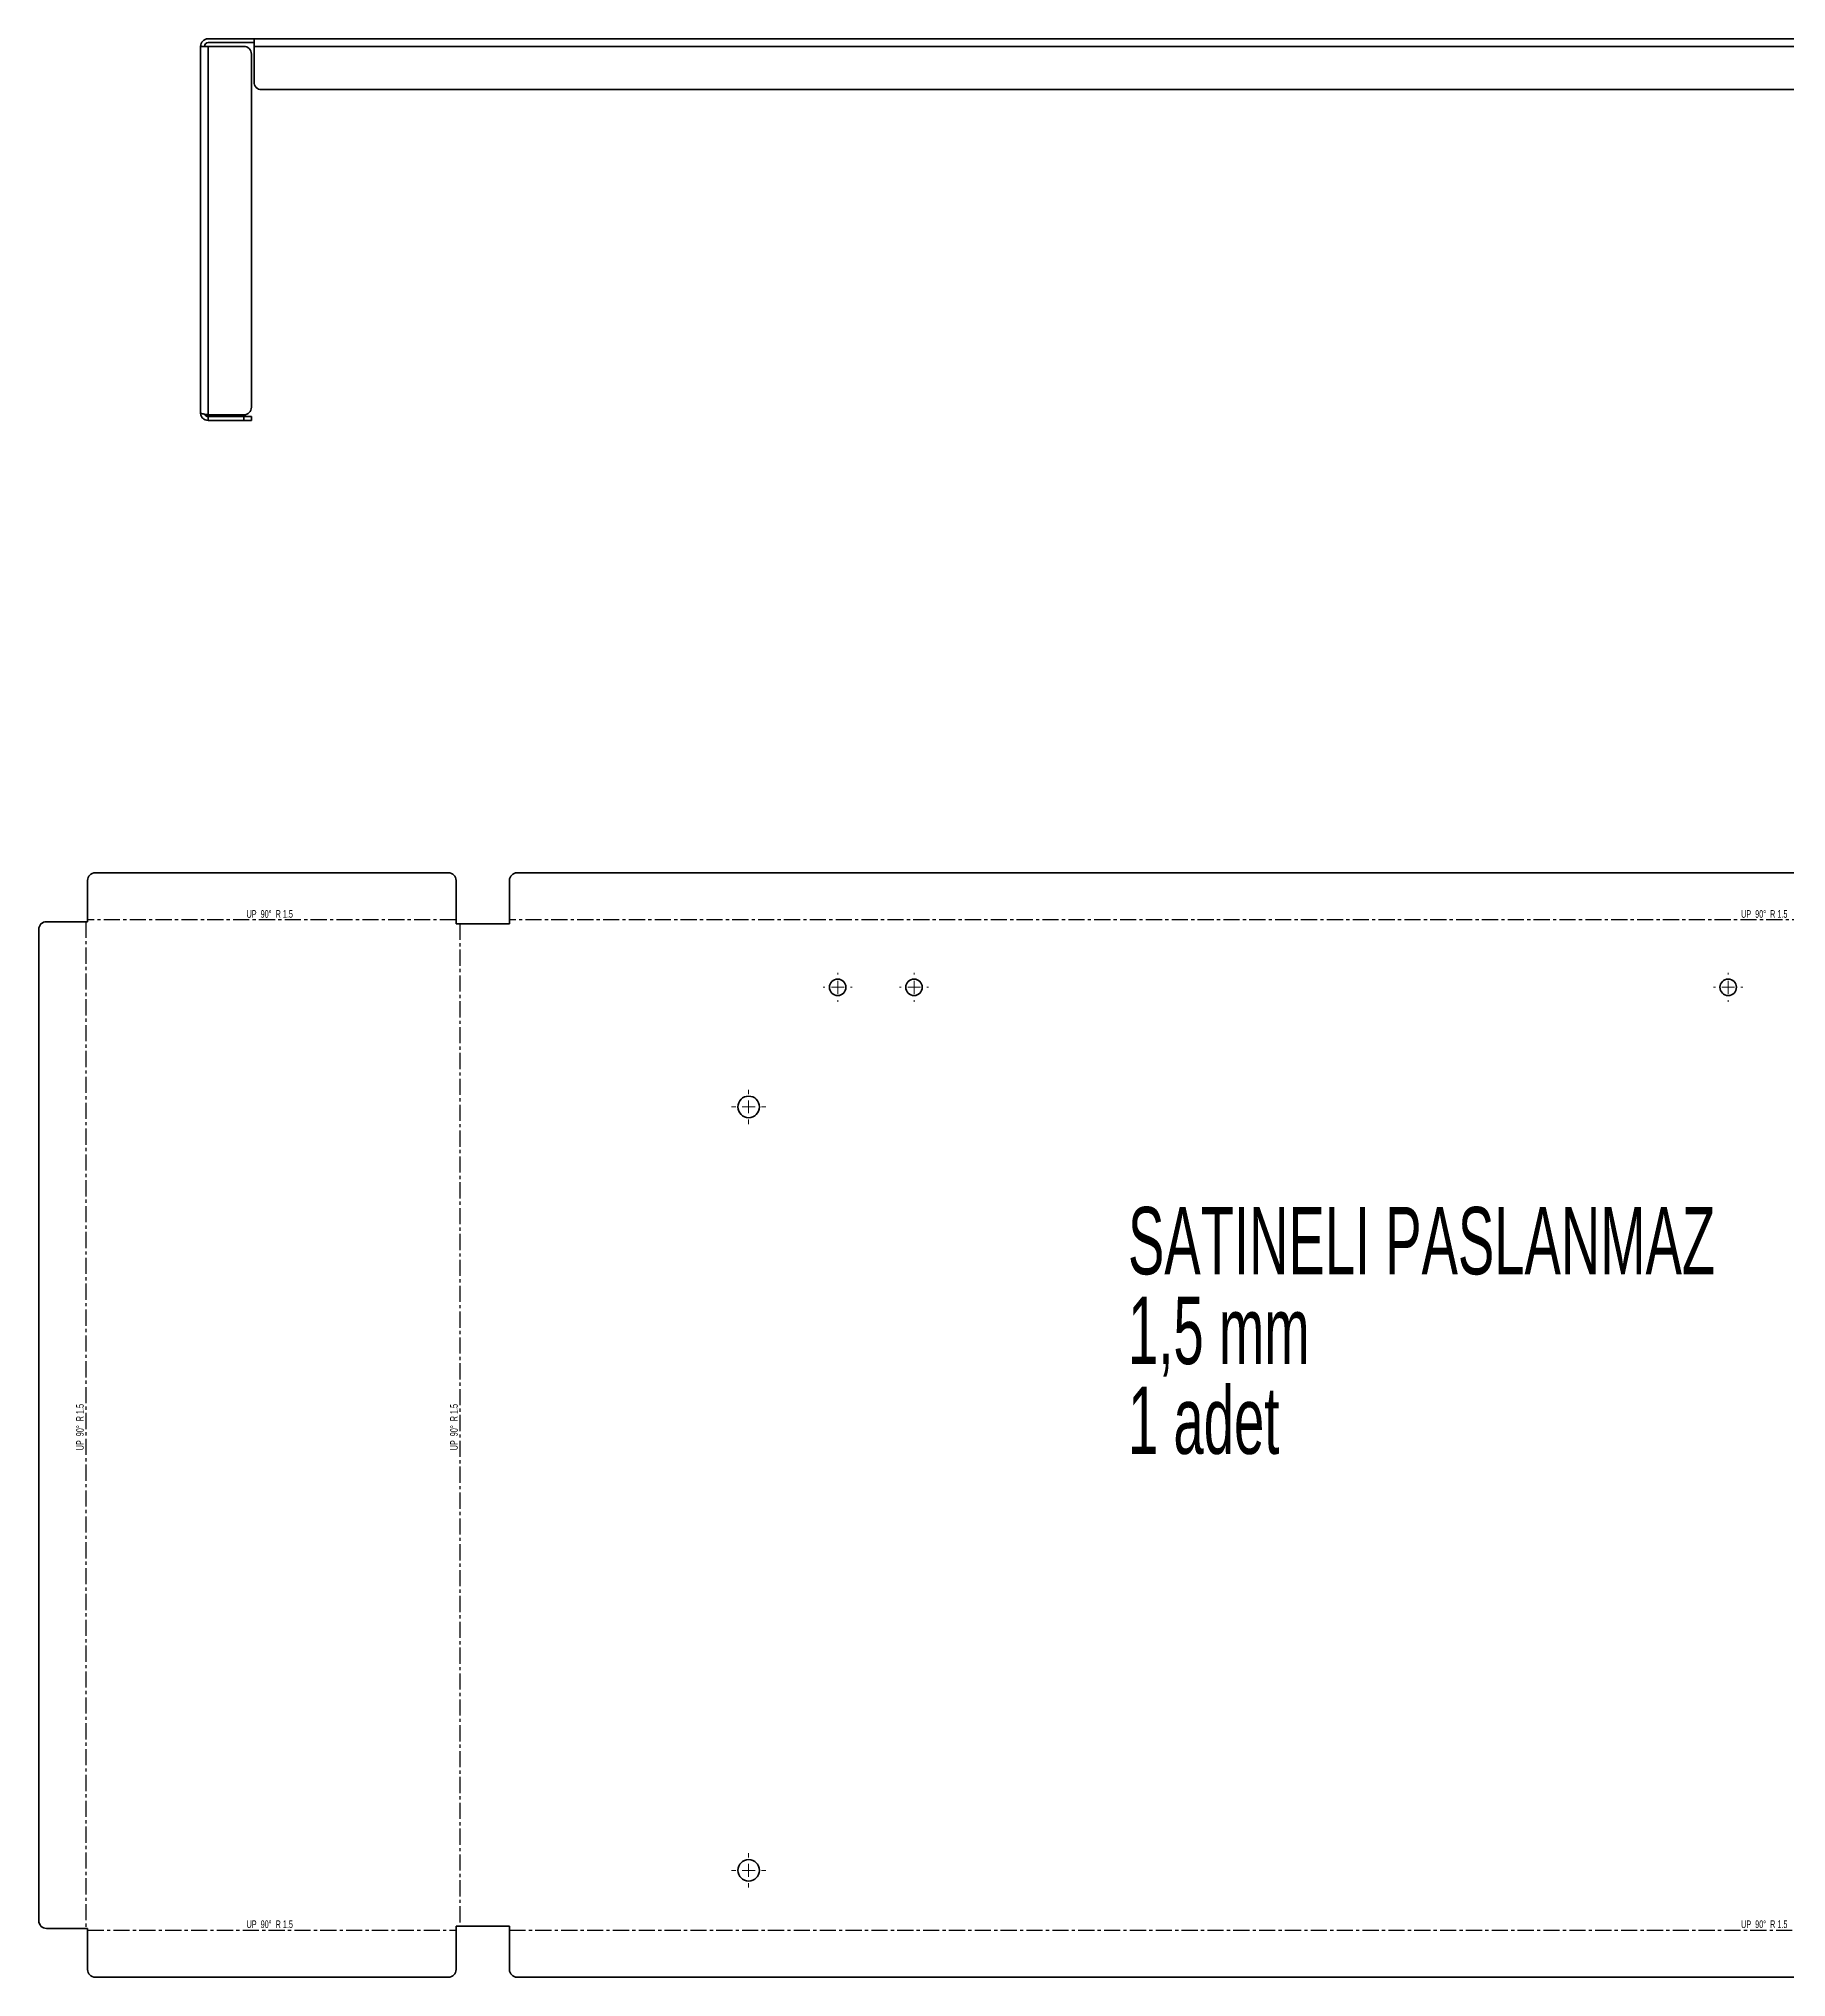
# Model space of a CAD drawing. Header units: millimetres. Extents: x -355 to 1003, y -605 to 1369.
# Drawn here: x -355 to 331, y -605 to 157 of the extents above; entities that cross this region are included whole.
import ezdxf

# ---------------------------------------------------------------- set-up
doc = ezdxf.new("R2010")
doc.units = ezdxf.units.MM
doc.linetypes.add('CENTER', pattern=[10.16, 6.35, -1.27, 1.27, -1.27])
doc.styles.add('SLDTEXTSTYLE0', font='TXT', dxfattribs={"width": 0.605})
doc.styles.add('SLDTEXTSTYLE1', font='TXT', dxfattribs={"width": 0.5675})

# ---------------------------------------------------------------- blocks, each defined once
blk = doc.blocks.new('SW_CENTERMARKSYMBOL_0')
at = {"color": 0, "linetype": 'Continuous', "lineweight": 18}
for p, q in [((-5, 0), (-6.75, 0)), ((0, 0), (-2.5, 0)), ((0, 5), (0, 6.75)), ((0, 0), (0, 2.5)), ((0, 0), (0, -2.5)), ((0, 0), (2.5, 0)), ((5, 0), (6.75, 0)), ((0, -5), (0, -6.75))]:
    blk.add_line(p, q, dxfattribs=at)
blk = doc.blocks.new('SW_CENTERMARKSYMBOL_1')
at = {"color": 0, "linetype": 'Continuous', "lineweight": 18}
for p, q in [((-5, 0), (-6.75, 0)), ((0, 0), (-2.5, 0)), ((0, 5), (0, 6.75)), ((0, 0), (0, 2.5)), ((0, 0), (0, -2.5)), ((0, 0), (2.5, 0)), ((5, 0), (6.75, 0)), ((0, -5), (0, -6.75))]:
    blk.add_line(p, q, dxfattribs=at)
blk = doc.blocks.new('SW_CENTERMARKSYMBOL_4')
at = {"color": 0, "linetype": 'Continuous', "lineweight": 18}
for p, q in [((-5, 0), (-5.75, 0)), ((0, 0), (-2.5, 0)), ((0, 5), (0, 5.75)), ((0, 0), (0, 2.5)), ((0, 0), (0, -2.5)), ((0, 0), (2.5, 0)), ((5, 0), (5.75, 0)), ((0, -5), (0, -5.75))]:
    blk.add_line(p, q, dxfattribs=at)
blk = doc.blocks.new('SW_CENTERMARKSYMBOL_5')
at = {"color": 0, "linetype": 'Continuous', "lineweight": 18}
for p, q in [((-5, 0), (-5.75, 0)), ((0, 0), (-2.5, 0)), ((0, 5), (0, 5.75)), ((0, 0), (0, 2.5)), ((0, 0), (0, -2.5)), ((0, 0), (2.5, 0)), ((5, 0), (5.75, 0)), ((0, -5), (0, -5.75))]:
    blk.add_line(p, q, dxfattribs=at)
blk = doc.blocks.new('SW_CENTERMARKSYMBOL_6')
at = {"color": 0, "linetype": 'Continuous', "lineweight": 18}
for p, q in [((-5, 0), (-5.75, 0)), ((0, 0), (-2.5, 0)), ((0, 5), (0, 5.75)), ((0, 0), (0, 2.5)), ((0, 0), (0, -2.5)), ((0, 0), (2.5, 0)), ((5, 0), (5.75, 0)), ((0, -5), (0, -5.75))]:
    blk.add_line(p, q, dxfattribs=at)

msp = doc.modelspace()

# ---------------------------------------------------------------- linework, layer by layer
at = {"color": 7, "linetype": 'Continuous', "lineweight": 35}
for p, q in [((-291.78, 153.74), (-288.78, 153.74)), ((-291.78, 9.74), (-291.78, 153.74)), ((-270.78, 156.74), (-288.78, 156.74)), ((-288.78, 155.24), (-270.78, 155.24)), ((-288.78, 8.95), (-288.78, 153.74)), ((-274.78, 153.74), (-288.78, 153.74)), ((-270.78, 156.74), (717.22, 156.74)), ((-270.78, 153.74), (-270.78, 156.74)), ((-270.78, 153.74), (717.22, 153.74)), ((-270.78, 153.74), (-270.78, 139.74)), ((-271.78, 11.95), (-271.78, 150.74)), ((-267.78, 136.74), (714.22, 136.74)), ((-288.78, 8.95), (-274.78, 8.95)), ((-288.78, 6.74), (-288.78, 8.24)), ((-288.78, 8.24), (-274.78, 8.24)), ((-274.78, 6.74), (-274.78, 8.24)), ((-274.78, 8.24), (-271.78, 8.24)), ((-271.78, 8.24), (-271.78, 6.74)), ((-288.78, 6.74), (-274.78, 6.74)), ((-271.78, 6.74), (-274.78, 6.74)), ((-336.17, -190.23), (-336.17, -174.02)), ((-333.17, -171.02), (-194.37, -171.02)), ((-191.37, -174.02), (-191.37, -191.02)), ((-170.37, -191.02), (-170.37, -174.02)), ((-167.37, -171.02), (814.63, -171.02)), ((-336.17, -190.23), (-352.38, -190.23)), ((-355.38, -582.81), (-355.38, -193.23)), ((-191.37, -191.02), (-170.37, -191.02)), ((-336.17, -585.81), (-352.38, -585.81)), ((-336.17, -585.81), (-336.17, -602.02)), ((-170.37, -585.02), (-191.37, -585.02)), ((-191.37, -585.02), (-191.37, -602.02)), ((-170.37, -602.02), (-170.37, -585.02)), ((-194.37, -605.02), (-333.17, -605.02)), ((814.63, -605.02), (-167.37, -605.02))]:
    msp.add_line(p, q, dxfattribs=at)
at = {"color": 7, "linetype": 'CENTER'}
for p, q in [((-336.87, -190.23), (-336.87, -585.81)), ((-191.37, -189.52), (-336.17, -189.52)), ((817.63, -189.52), (-170.37, -189.52)), ((-189.87, -191.02), (-189.87, -585.02)), ((-336.17, -586.52), (-191.37, -586.52)), ((-170.37, -586.52), (817.63, -586.52))]:
    msp.add_line(p, q, dxfattribs=at)
at = {"color": 7, "linetype": 'Continuous', "lineweight": 35}
for centre, radius in [((-41.37, -216.02), 3.25), ((-11.37, -216.02), 3.25), ((308.63, -216.02), 3.25), ((-76.37, -263.02), 4.25), ((-76.37, -563.02), 4.25)]:
    msp.add_circle(centre, radius, dxfattribs=at)
for centre, radius, start, end in [((-288.78, 153.74), 3, 90, 180), ((-288.78, 153.74), 1.5, 90, 180), ((-274.78, 150.74), 3, 0, 90), ((-267.78, 139.74), 3, 180, 270), ((-274.78, 11.95), 3, 270, 0), ((-333.17, -174.02), 3, 90, 180), ((-194.37, -174.02), 3, 0, 90), ((-167.37, -174.02), 3, 90, 180), ((-352.38, -193.23), 3, 90, 180), ((-352.38, -582.81), 3, 180, 270), ((-333.17, -602.02), 3, 180, 270), ((-194.37, -602.02), 3, 270, 0), ((-167.37, -602.02), 3, 180, 270)]:
    msp.add_arc(centre, radius, start, end, dxfattribs=at)
for points, knots in [([(-288.78, 8.95), (-288.98, 8.98), (-289.18, 9.01), (-289.56, 9.08), (-289.75, 9.11), (-290.11, 9.18), (-290.29, 9.21), (-290.61, 9.28), (-290.77, 9.31), (-291.04, 9.37), (-291.17, 9.41), (-291.39, 9.47), (-291.48, 9.51), (-291.71, 9.61), (-291.78, 9.67), (-291.78, 9.74)], [0, 0, 0, 0, 0.125, 0.125, 0.25, 0.25, 0.375, 0.375, 0.5, 0.5, 0.625, 0.625, 0.75, 0.75, 1, 1, 1, 1]), ([(-291.78, 9.74), (-291.78, 9.54), (-291.77, 9.35), (-291.69, 8.96), (-291.63, 8.77), (-291.48, 8.41), (-291.39, 8.24), (-291.17, 7.91), (-291.05, 7.76), (-290.77, 7.48), (-290.62, 7.36), (-290.29, 7.14), (-290.12, 7.04), (-289.57, 6.82), (-289.18, 6.74), (-288.78, 6.74)], [0, 0, 0, 0, 0.125, 0.125, 0.25, 0.25, 0.375, 0.375, 0.5, 0.5, 0.625, 0.625, 0.75, 0.75, 1, 1, 1, 1]), ([(-290.18, 9.19), (-290.1, 9.04), (-289.95, 8.73), (-289.52, 8.4), (-289.11, 8.25), (-288.86, 8.24), (-288.78, 8.24)], [0, 0, 0, 0, 0.281862, 0.579572, 0.877282, 1, 1, 1, 1])]:
    msp.add_open_spline(points, degree=3, knots=knots, dxfattribs=at)

# ---------------------------------------------------------------- block references
at = {"color": 7, "linetype": 'Continuous', "lineweight": 18}
for name, p in [('SW_CENTERMARKSYMBOL_4', (-41.37, -216.02)), ('SW_CENTERMARKSYMBOL_5', (-11.37, -216.02)), ('SW_CENTERMARKSYMBOL_6', (308.63, -216.02)), ('SW_CENTERMARKSYMBOL_1', (-76.37, -263.02)), ('SW_CENTERMARKSYMBOL_0', (-76.37, -563.02))]:
    msp.add_blockref(name, p, dxfattribs=at)

# ---------------------------------------------------------------- texts
at = {"color": 7, "linetype": 'Continuous', "lineweight": 0}
for s, insert, char_height, attachment_point, style in [('UP  90°  R 1.5', (-264.6, -185.69), 3, 2, 'SLDTEXTSTYLE1'), ('UP  90°  R 1.5', (322.8, -185.69), 3, 2, 'SLDTEXTSTYLE1'), ('SATINELI PASLANMAZ', (72.73, -302.34), 26.4583, 1, 'SLDTEXTSTYLE0'), ('1,5 mm', (72.73, -337.62), 26.458, 1, 'SLDTEXTSTYLE0'), ('1 adet', (72.73, -372.9), 26.458, 1, 'SLDTEXTSTYLE0'), ('UP  90°  R 1.5', (-264.6, -582.69), 3, 2, 'SLDTEXTSTYLE1'), ('UP  90°  R 1.5', (322.8, -582.69), 3, 2, 'SLDTEXTSTYLE1')]:
    msp.add_mtext(s, dxfattribs=dict(at, insert=insert, char_height=char_height, attachment_point=attachment_point, style=style))
at = {"color": 7, "linetype": 'Continuous', "lineweight": 0, "char_height": 3, "attachment_point": 2, "rotation": 90, "style": 'SLDTEXTSTYLE1'}
for insert in [(-340.7, -388.85), (-193.7, -388.85)]:
    msp.add_mtext('UP  90°  R 1.5', dxfattribs=dict(at, insert=insert))

doc.saveas('drawing.dxf')
